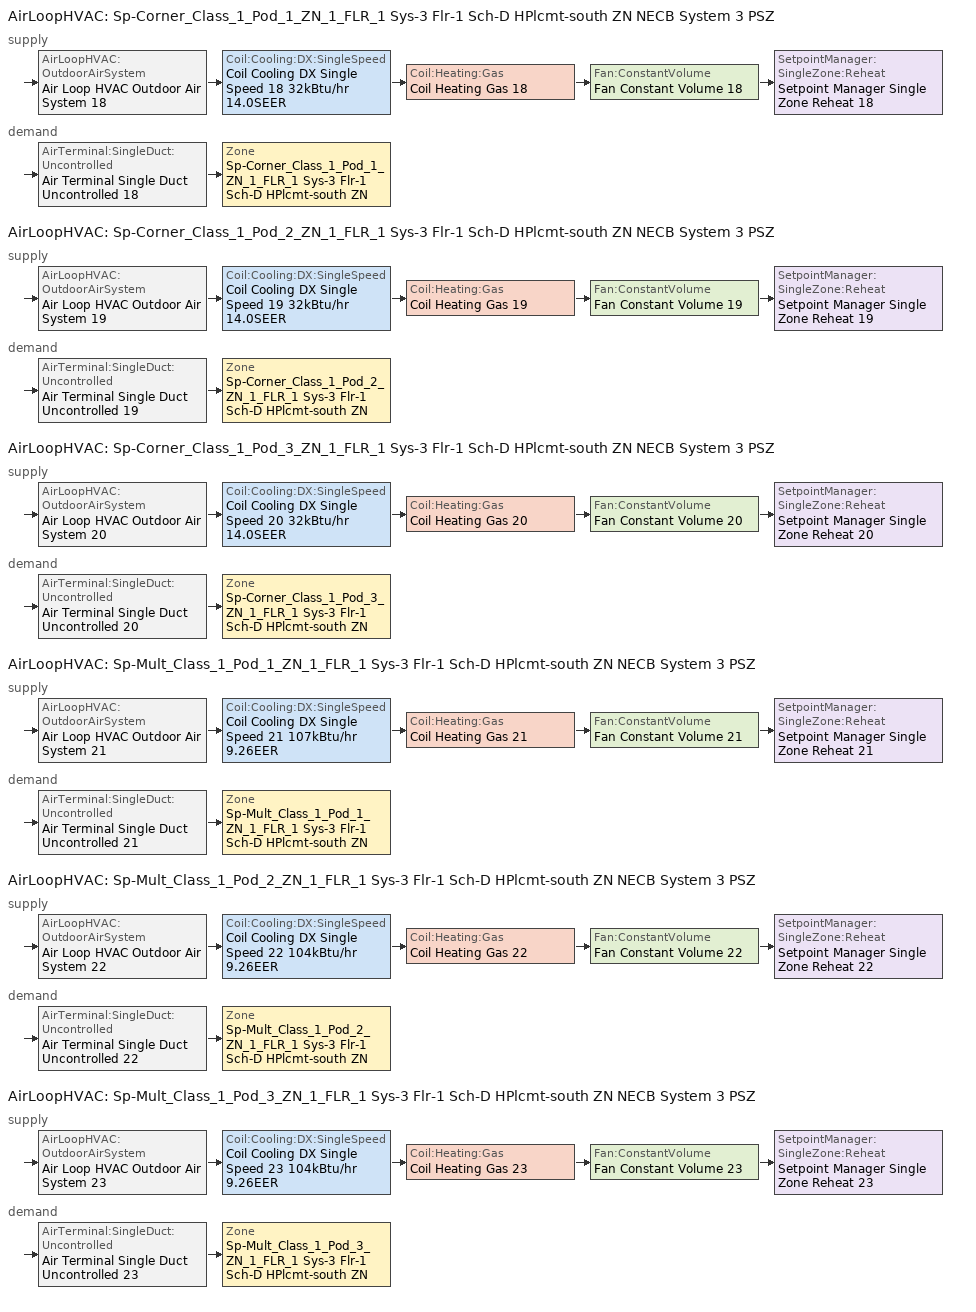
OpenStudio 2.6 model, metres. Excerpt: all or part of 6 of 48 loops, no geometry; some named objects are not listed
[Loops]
AirLoopHVAC 'Sp-Corner_Class_1_Pod_1_ZN_1_FLR_1 Sys-3 Flr-1 Sch-D HPlcmt-south ZN NECB System 3 PSZ'
 supply: AirLoopHVAC:OutdoorAirSystem 'Air Loop HVAC Outdoor Air System 18' > Coil:Cooling:DX:SingleSpeed 'Coil Cooling DX Single Speed 18 32kBtu/hr 14.0SEER' > Coil:Heating:Gas 'Coil Heating Gas 18' > Fan:ConstantVolume 'Fan Constant Volume 18' > SetpointManager:SingleZone:Reheat 'Setpoint Manager Single Zone Reheat 18'
 demand: AirTerminal:SingleDuct:Uncontrolled 'Air Terminal Single Duct Uncontrolled 18' > Zone 'Sp-Corner_Class_1_Pod_1_ZN_1_FLR_1 Sys-3 Flr-1 Sch-D HPlcmt-south ZN'
AirLoopHVAC 'Sp-Corner_Class_1_Pod_2_ZN_1_FLR_1 Sys-3 Flr-1 Sch-D HPlcmt-south ZN NECB System 3 PSZ'
 supply: AirLoopHVAC:OutdoorAirSystem 'Air Loop HVAC Outdoor Air System 19' > Coil:Cooling:DX:SingleSpeed 'Coil Cooling DX Single Speed 19 32kBtu/hr 14.0SEER' > Coil:Heating:Gas 'Coil Heating Gas 19' > Fan:ConstantVolume 'Fan Constant Volume 19' > SetpointManager:SingleZone:Reheat 'Setpoint Manager Single Zone Reheat 19'
 demand: AirTerminal:SingleDuct:Uncontrolled 'Air Terminal Single Duct Uncontrolled 19' > Zone 'Sp-Corner_Class_1_Pod_2_ZN_1_FLR_1 Sys-3 Flr-1 Sch-D HPlcmt-south ZN'
AirLoopHVAC 'Sp-Corner_Class_1_Pod_3_ZN_1_FLR_1 Sys-3 Flr-1 Sch-D HPlcmt-south ZN NECB System 3 PSZ'
 supply: AirLoopHVAC:OutdoorAirSystem 'Air Loop HVAC Outdoor Air System 20' > Coil:Cooling:DX:SingleSpeed 'Coil Cooling DX Single Speed 20 32kBtu/hr 14.0SEER' > Coil:Heating:Gas 'Coil Heating Gas 20' > Fan:ConstantVolume 'Fan Constant Volume 20' > SetpointManager:SingleZone:Reheat 'Setpoint Manager Single Zone Reheat 20'
 demand: AirTerminal:SingleDuct:Uncontrolled 'Air Terminal Single Duct Uncontrolled 20' > Zone 'Sp-Corner_Class_1_Pod_3_ZN_1_FLR_1 Sys-3 Flr-1 Sch-D HPlcmt-south ZN'
AirLoopHVAC 'Sp-Mult_Class_1_Pod_1_ZN_1_FLR_1 Sys-3 Flr-1 Sch-D HPlcmt-south ZN NECB System 3 PSZ'
 supply: AirLoopHVAC:OutdoorAirSystem 'Air Loop HVAC Outdoor Air System 21' > Coil:Cooling:DX:SingleSpeed 'Coil Cooling DX Single Speed 21 107kBtu/hr 9.26EER' > Coil:Heating:Gas 'Coil Heating Gas 21' > Fan:ConstantVolume 'Fan Constant Volume 21' > SetpointManager:SingleZone:Reheat 'Setpoint Manager Single Zone Reheat 21'
 demand: AirTerminal:SingleDuct:Uncontrolled 'Air Terminal Single Duct Uncontrolled 21' > Zone 'Sp-Mult_Class_1_Pod_1_ZN_1_FLR_1 Sys-3 Flr-1 Sch-D HPlcmt-south ZN'
AirLoopHVAC 'Sp-Mult_Class_1_Pod_2_ZN_1_FLR_1 Sys-3 Flr-1 Sch-D HPlcmt-south ZN NECB System 3 PSZ'
 supply: AirLoopHVAC:OutdoorAirSystem 'Air Loop HVAC Outdoor Air System 22' > Coil:Cooling:DX:SingleSpeed 'Coil Cooling DX Single Speed 22 104kBtu/hr 9.26EER' > Coil:Heating:Gas 'Coil Heating Gas 22' > Fan:ConstantVolume 'Fan Constant Volume 22' > SetpointManager:SingleZone:Reheat 'Setpoint Manager Single Zone Reheat 22'
 demand: AirTerminal:SingleDuct:Uncontrolled 'Air Terminal Single Duct Uncontrolled 22' > Zone 'Sp-Mult_Class_1_Pod_2_ZN_1_FLR_1 Sys-3 Flr-1 Sch-D HPlcmt-south ZN'
AirLoopHVAC 'Sp-Mult_Class_1_Pod_3_ZN_1_FLR_1 Sys-3 Flr-1 Sch-D HPlcmt-south ZN NECB System 3 PSZ'
 supply: AirLoopHVAC:OutdoorAirSystem 'Air Loop HVAC Outdoor Air System 23' > Coil:Cooling:DX:SingleSpeed 'Coil Cooling DX Single Speed 23 104kBtu/hr 9.26EER' > Coil:Heating:Gas 'Coil Heating Gas 23' > Fan:ConstantVolume 'Fan Constant Volume 23' > SetpointManager:SingleZone:Reheat 'Setpoint Manager Single Zone Reheat 23'
 demand: AirTerminal:SingleDuct:Uncontrolled 'Air Terminal Single Duct Uncontrolled 23' > Zone 'Sp-Mult_Class_1_Pod_3_ZN_1_FLR_1 Sys-3 Flr-1 Sch-D HPlcmt-south ZN'
[Sizing:Zone] Zone Cooling Design Supply Air Temperature Input Method=SupplyAirTemperature; Zone Cooling Design Supply Air Temperature {C}=13; Zone Cooling Design Supply Air Temperature Difference {deltaC}=11.11; Zone Heating Design Supply Air Temperature Input Method=SupplyAirTemperature; Zone Heating Design Supply Air Temperature {C}=43; Zone Heating Design Supply Air Temperature Difference {deltaC}=11.11; Zone Cooling Design Supply Air Humidity Ratio {kg-H2O/kg-air}=0.0085; Zone Heating Design Supply Air Humidity Ratio {kg-H2O/kg-air}=0.008; Zone Heating Sizing Factor=1.3; Zone Cooling Sizing Factor=1.1; Cooling Design Air Flow Method=DesignDay; Heating Design Air Flow Method=DesignDay; Account for Dedicated Outdoor Air System=No; Dedicated Outdoor Air System Control Strategy=NeutralSupplyAir; Dedicated Outdoor Air Low Setpoint Temperature for Design {C}=autosize; Dedicated Outdoor Air High Setpoint Temperature for Design {C}=autosize
Sp-Corner_Class_1_Pod_1_ZN_1_FLR_1 Sys-3 Flr-1 Sch-D HPlcmt-south ZN; Sp-Corner_Class_1_Pod_2_ZN_1_FLR_1 Sys-3 Flr-1 Sch-D HPlcmt-south ZN; Sp-Corner_Class_1_Pod_3_ZN_1_FLR_1 Sys-3 Flr-1 Sch-D HPlcmt-south ZN; Sp-Mult_Class_1_Pod_1_ZN_1_FLR_1 Sys-3 Flr-1 Sch-D HPlcmt-south ZN; Sp-Mult_Class_1_Pod_2_ZN_1_FLR_1 Sys-3 Flr-1 Sch-D HPlcmt-south ZN; Sp-Mult_Class_1_Pod_3_ZN_1_FLR_1 Sys-3 Flr-1 Sch-D HPlcmt-south ZN
[Zone equipment]
Sp-Corner_Class_1_Pod_1_ZN_1_FLR_1 Sys-3 Flr-1 Sch-D HPlcmt-south ZN: Air Terminal Single Duct Uncontrolled 18, Zone HVAC Baseboard Convective Water 18
Sp-Corner_Class_1_Pod_2_ZN_1_FLR_1 Sys-3 Flr-1 Sch-D HPlcmt-south ZN: Air Terminal Single Duct Uncontrolled 19, Zone HVAC Baseboard Convective Water 19
Sp-Corner_Class_1_Pod_3_ZN_1_FLR_1 Sys-3 Flr-1 Sch-D HPlcmt-south ZN: Air Terminal Single Duct Uncontrolled 20, Zone HVAC Baseboard Convective Water 20
Sp-Mult_Class_1_Pod_1_ZN_1_FLR_1 Sys-3 Flr-1 Sch-D HPlcmt-south ZN: Air Terminal Single Duct Uncontrolled 21, Zone HVAC Baseboard Convective Water 21
Sp-Mult_Class_1_Pod_2_ZN_1_FLR_1 Sys-3 Flr-1 Sch-D HPlcmt-south ZN: Air Terminal Single Duct Uncontrolled 22, Zone HVAC Baseboard Convective Water 22
Sp-Mult_Class_1_Pod_3_ZN_1_FLR_1 Sys-3 Flr-1 Sch-D HPlcmt-south ZN: Air Terminal Single Duct Uncontrolled 23, Zone HVAC Baseboard Convective Water 23
[AirLoopHVAC] Design Supply Air Flow Rate {m3/s}=AutoSize
Name | Availability Schedule
Sp-Corner_Class_1_Pod_1_ZN_1_FLR_1 Sys-3 Flr-1 Sch-D HPlcmt-south ZN NECB System 3 PSZ | Sp-Corner_Class_1_Pod_1_ZN_1_FLR_1 Sys-3 Flr-1 Sch-D HPlcmt-south ZN NECB System 3 PSZ Occ Sch
Sp-Corner_Class_1_Pod_2_ZN_1_FLR_1 Sys-3 Flr-1 Sch-D HPlcmt-south ZN NECB System 3 PSZ | Sp-Corner_Class_1_Pod_2_ZN_1_FLR_1 Sys-3 Flr-1 Sch-D HPlcmt-south ZN NECB System 3 PSZ Occ Sch
Sp-Corner_Class_1_Pod_3_ZN_1_FLR_1 Sys-3 Flr-1 Sch-D HPlcmt-south ZN NECB System 3 PSZ | Sp-Corner_Class_1_Pod_3_ZN_1_FLR_1 Sys-3 Flr-1 Sch-D HPlcmt-south ZN NECB System 3 PSZ Occ Sch
Sp-Mult_Class_1_Pod_1_ZN_1_FLR_1 Sys-3 Flr-1 Sch-D HPlcmt-south ZN NECB System 3 PSZ | Sp-Mult_Class_1_Pod_1_ZN_1_FLR_1 Sys-3 Flr-1 Sch-D HPlcmt-south ZN NECB System 3 PSZ Occ Sch
Sp-Mult_Class_1_Pod_2_ZN_1_FLR_1 Sys-3 Flr-1 Sch-D HPlcmt-south ZN NECB System 3 PSZ | Sp-Mult_Class_1_Pod_2_ZN_1_FLR_1 Sys-3 Flr-1 Sch-D HPlcmt-south ZN NECB System 3 PSZ Occ Sch
Sp-Mult_Class_1_Pod_3_ZN_1_FLR_1 Sys-3 Flr-1 Sch-D HPlcmt-south ZN NECB System 3 PSZ | Sp-Mult_Class_1_Pod_3_ZN_1_FLR_1 Sys-3 Flr-1 Sch-D HPlcmt-south ZN NECB System 3 PSZ Occ Sch
[Sizing:System] Type of Load to Size On=Sensible; Design Outdoor Air Flow Rate {m3/s}=Autosize; Minimum System Air Flow Ratio=1; Preheat Design Temperature {C}=7; Preheat Design Humidity Ratio {kg-H2O/kg-Air}=0.008; Precool Design Temperature {C}=13; Precool Design Humidity Ratio {kg-H2O/kg-Air}=0.008; Central Cooling Design Supply Air Temperature {C}=13; Central Heating Design Supply Air Temperature {C}=43; Sizing Option=NonCoincident; 100% Outdoor Air in Cooling=No; 100% Outdoor Air in Heating=No; Central Cooling Design Supply Air Humidity Ratio {kg-H2O/kg-Air}=0.0085; Central Heating Design Supply Air Humidity Ratio {kg-H2O/kg-Air}=0.008; Cooling Design Air Flow Method=DesignDay; Cooling Design Air Flow Rate {m3/s}=0; Heating Design Air Flow Method=DesignDay; Heating Design Air Flow Rate {m3/s}=0; System Outdoor Air Method=ZoneSum; Zone Maximum Outdoor Air Fraction=1; Cooling Supply Air Flow Rate Per Floor Area {m3/s-m2}=0.00996765; Cooling Fraction of Autosized Cooling Supply Air Flow Rate=1; Cooling Supply Air Flow Rate Per Unit Cooling Capacity {m3/s-W}=3.94755e-05; Heating Supply Air Flow Rate Per Floor Area {m3/s-m2}=0.00996765; Heating Fraction of Autosized Heating Supply Air Flow Rate=1; Heating Fraction of Autosized Cooling Supply Air Flow Rate=1; Heating Supply Air Flow Rate Per Unit Heating Capacity {m3/s-W}=3.15882e-05; Cooling Design Capacity Method=CoolingDesignCapacity; Cooling Design Capacity {W}=autosize; Cooling Design Capacity Per Floor Area {W/m2}=234.7; Fraction of Autosized Cooling Design Capacity=1; Heating Design Capacity Method=HeatingDesignCapacity; Heating Design Capacity {W}=autosize; Heating Design Capacity Per Floor Area {W/m2}=157; Fraction of Autosized Heating Design Capacity=1; Central Cooling Capacity Control Method=OnOff
Sp-Corner_Class_1_Pod_1_ZN_1_FLR_1 Sys-3 Flr-1 Sch-D HPlcmt-south ZN NECB System 3 PSZ; Sp-Corner_Class_1_Pod_2_ZN_1_FLR_1 Sys-3 Flr-1 Sch-D HPlcmt-south ZN NECB System 3 PSZ; Sp-Corner_Class_1_Pod_3_ZN_1_FLR_1 Sys-3 Flr-1 Sch-D HPlcmt-south ZN NECB System 3 PSZ; Sp-Mult_Class_1_Pod_1_ZN_1_FLR_1 Sys-3 Flr-1 Sch-D HPlcmt-south ZN NECB System 3 PSZ; Sp-Mult_Class_1_Pod_2_ZN_1_FLR_1 Sys-3 Flr-1 Sch-D HPlcmt-south ZN NECB System 3 PSZ; Sp-Mult_Class_1_Pod_3_ZN_1_FLR_1 Sys-3 Flr-1 Sch-D HPlcmt-south ZN NECB System 3 PSZ
[Fan:ConstantVolume] Availability Schedule=Always On Discrete; Fan Efficiency=0.39975; Pressure Rise {Pa}=640; Maximum Flow Rate {m3/s}=AutoSize; Motor Efficiency=0.615
Fan Constant Volume 18; Fan Constant Volume 19; Fan Constant Volume 20; Fan Constant Volume 21; Fan Constant Volume 22; Fan Constant Volume 23
[Coil:Heating:Gas] Availability Schedule=Always On Discrete; Nominal Capacity {W}=AutoSize; Parasitic Electric Load {W}=0; Part Load Fraction Correlation Curve=FURNACE-EFFPLR-NECB2011; Parasitic Gas Load {W}=0
Name | Gas Burner Efficiency
Coil Heating Gas 18; Coil Heating Gas 19; Coil Heating Gas 20 | 0.924
Coil Heating Gas 21; Coil Heating Gas 22; Coil Heating Gas 23 | 0.81
[Coil:Cooling:DX:SingleSpeed] Availability Schedule=Always On Discrete; Rated Total Cooling Capacity {W}=autosize; Rated Sensible Heat Ratio=autosize; Rated Air Flow Rate {m3/s}=autosize; Rated Evaporator Fan Power Per Volume Flow Rate {W/(m3/s)}=773.3; Total Cooling Capacity Function of Temperature Curve=DXCOOL-NECB2011-REF-CAPFT; Total Cooling Capacity Function of Flow Fraction Curve=DXCOOL-NECB2011-REF-CAPFFLOW; Energy Input Ratio Function of Temperature Curve=DXCOOL-NECB2011-REF-COOLEIRFT; Energy Input Ratio Function of Flow Fraction Curve=DXCOOL-NECB2011-REF-COOLEIRFFLOW; Part Load Fraction Correlation Curve=DXCOOL-NECB2011-REF-COOLPLFFPLR; Condenser Type=AirCooled; Evaporative Condenser Effectiveness=0; Evaporative Condenser Air Flow Rate {m3/s}=Autosize; Evaporative Condenser Pump Rated Power Consumption {W}=Autosize; Crankcase Heater Capacity {W}=0; Maximum Outdoor Dry-Bulb Temperature for Crankcase Heater Operation {C}=0; Basin Heater Capacity {W/K}=0; Basin Heater Setpoint Temperature {C}=10
Name | Rated COP {W/W}
Coil Cooling DX Single Speed 18 32kBtu/hr 14.0SEER; Coil Cooling DX Single Speed 19 32kBtu/hr 14.0SEER; Coil Cooling DX Single Speed 20 32kBtu/hr 14.0SEER | 3.8248
Coil Cooling DX Single Speed 21 107kBtu/hr 9.26EER | 3.20777
Coil Cooling DX Single Speed 22 104kBtu/hr 9.26EER | 3.20529
Coil Cooling DX Single Speed 23 104kBtu/hr 9.26EER | 3.20538
[Controller:OutdoorAir] Minimum Outdoor Air Flow Rate {m3/s}=autosize; Maximum Outdoor Air Flow Rate {m3/s}=Autosize; Economizer Control Action Type=ModulateFlow; Lockout Type=NoLockout; Minimum Limit Type=FixedMinimum; High Humidity Control=No; Heat Recovery Bypass Control Type=BypassWhenWithinEconomizerLimits
Name | Economizer Control Type | Economizer Maximum Limit Dry-Bulb Temperature {C} | Economizer Maximum Limit Enthalpy {J/kg} | Economizer Minimum Limit Dry-Bulb Temperature {C} | Minimum Outdoor Air Schedule | Controller Mechanical Ventilation
Controller Outdoor Air 18 | NoEconomizer | 28 | 64000 | -100 | Sp-Corner_Class_1_Pod_1_ZN_1_FLR_1 Sys-3 Flr-1 Sch-D HPlcmt-south ZN NECB System 3 PSZ Occ Sch | Controller Mechanical Ventilation 18
Controller Outdoor Air 19 | NoEconomizer | 28 | 64000 | -100 | Sp-Corner_Class_1_Pod_2_ZN_1_FLR_1 Sys-3 Flr-1 Sch-D HPlcmt-south ZN NECB System 3 PSZ Occ Sch | Controller Mechanical Ventilation 19
Controller Outdoor Air 20 | NoEconomizer | 28 | 64000 | -100 | Sp-Corner_Class_1_Pod_3_ZN_1_FLR_1 Sys-3 Flr-1 Sch-D HPlcmt-south ZN NECB System 3 PSZ Occ Sch | Controller Mechanical Ventilation 20
Controller Outdoor Air 21 | DifferentialEnthalpy |  |  |  | Sp-Mult_Class_1_Pod_1_ZN_1_FLR_1 Sys-3 Flr-1 Sch-D HPlcmt-south ZN NECB System 3 PSZ Occ Sch | Controller Mechanical Ventilation 21
Controller Outdoor Air 22 | DifferentialEnthalpy |  |  |  | Sp-Mult_Class_1_Pod_2_ZN_1_FLR_1 Sys-3 Flr-1 Sch-D HPlcmt-south ZN NECB System 3 PSZ Occ Sch | Controller Mechanical Ventilation 22
Controller Outdoor Air 23 | DifferentialEnthalpy |  |  |  | Sp-Mult_Class_1_Pod_3_ZN_1_FLR_1 Sys-3 Flr-1 Sch-D HPlcmt-south ZN NECB System 3 PSZ Occ Sch | Controller Mechanical Ventilation 23
[Controller:MechanicalVentilation] Availability Schedule=Always On Discrete; System Outdoor Air Method=ZoneSum
Controller Mechanical Ventilation 18; Controller Mechanical Ventilation 19; Controller Mechanical Ventilation 20; Controller Mechanical Ventilation 21; Controller Mechanical Ventilation 22; Controller Mechanical Ventilation 23
[AirLoopHVAC:OutdoorAirSystem]
Name | Controller
Air Loop HVAC Outdoor Air System 18 | Controller Outdoor Air 18
Air Loop HVAC Outdoor Air System 19 | Controller Outdoor Air 19
Air Loop HVAC Outdoor Air System 20 | Controller Outdoor Air 20
Air Loop HVAC Outdoor Air System 21 | Controller Outdoor Air 21
Air Loop HVAC Outdoor Air System 22 | Controller Outdoor Air 22
Air Loop HVAC Outdoor Air System 23 | Controller Outdoor Air 23
[SetpointManager:SingleZone:Reheat] Minimum Supply Air Temperature {C}=13; Maximum Supply Air Temperature {C}=43
Name | Control Zone
Setpoint Manager Single Zone Reheat 18 | Sp-Corner_Class_1_Pod_1_ZN_1_FLR_1 Sys-3 Flr-1 Sch-D HPlcmt-south ZN
Setpoint Manager Single Zone Reheat 19 | Sp-Corner_Class_1_Pod_2_ZN_1_FLR_1 Sys-3 Flr-1 Sch-D HPlcmt-south ZN
Setpoint Manager Single Zone Reheat 20 | Sp-Corner_Class_1_Pod_3_ZN_1_FLR_1 Sys-3 Flr-1 Sch-D HPlcmt-south ZN
Setpoint Manager Single Zone Reheat 21 | Sp-Mult_Class_1_Pod_1_ZN_1_FLR_1 Sys-3 Flr-1 Sch-D HPlcmt-south ZN
Setpoint Manager Single Zone Reheat 22 | Sp-Mult_Class_1_Pod_2_ZN_1_FLR_1 Sys-3 Flr-1 Sch-D HPlcmt-south ZN
Setpoint Manager Single Zone Reheat 23 | Sp-Mult_Class_1_Pod_3_ZN_1_FLR_1 Sys-3 Flr-1 Sch-D HPlcmt-south ZN
[AirTerminal:SingleDuct:Uncontrolled] Availability Schedule=Always On Discrete; Maximum Air Flow Rate {m3/s}=AutoSize
Air Terminal Single Duct Uncontrolled 18; Air Terminal Single Duct Uncontrolled 19; Air Terminal Single Duct Uncontrolled 20; Air Terminal Single Duct Uncontrolled 21; Air Terminal Single Duct Uncontrolled 22; Air Terminal Single Duct Uncontrolled 23
[Schedule:Ruleset]
Name | Default Day Schedule | Summer Design Day Schedule | Winter Design Day Schedule
Sp-Corner_Class_1_Pod_1_ZN_1_FLR_1 Sys-3 Flr-1 Sch-D HPlcmt-south ZN NECB System 3 PSZ Occ Sch | Sp-Corner_Class_1_Pod_1_ZN_1_FLR_1 Sys-3 Flr-1 Sch-D HPlcmt-south ZN NECB System 3 PSZ Occ Sch Default | Sp-Corner_Class_1_Pod_1_ZN_1_FLR_1 Sys-3 Flr-1 Sch-D HPlcmt-south ZN NECB System 3 PSZ Occ Sch Summer Design Day | Sp-Corner_Class_1_Pod_1_ZN_1_FLR_1 Sys-3 Flr-1 Sch-D HPlcmt-south ZN NECB System 3 PSZ Occ Sch Winter Design Day
Sp-Corner_Class_1_Pod_2_ZN_1_FLR_1 Sys-3 Flr-1 Sch-D HPlcmt-south ZN NECB System 3 PSZ Occ Sch | Sp-Corner_Class_1_Pod_2_ZN_1_FLR_1 Sys-3 Flr-1 Sch-D HPlcmt-south ZN NECB System 3 PSZ Occ Sch Default | Sp-Corner_Class_1_Pod_2_ZN_1_FLR_1 Sys-3 Flr-1 Sch-D HPlcmt-south ZN NECB System 3 PSZ Occ Sch Summer Design Day | Sp-Corner_Class_1_Pod_2_ZN_1_FLR_1 Sys-3 Flr-1 Sch-D HPlcmt-south ZN NECB System 3 PSZ Occ Sch Winter Design Day
Sp-Corner_Class_1_Pod_3_ZN_1_FLR_1 Sys-3 Flr-1 Sch-D HPlcmt-south ZN NECB System 3 PSZ Occ Sch | Sp-Corner_Class_1_Pod_3_ZN_1_FLR_1 Sys-3 Flr-1 Sch-D HPlcmt-south ZN NECB System 3 PSZ Occ Sch Default | Sp-Corner_Class_1_Pod_3_ZN_1_FLR_1 Sys-3 Flr-1 Sch-D HPlcmt-south ZN NECB System 3 PSZ Occ Sch Summer Design Day | Sp-Corner_Class_1_Pod_3_ZN_1_FLR_1 Sys-3 Flr-1 Sch-D HPlcmt-south ZN NECB System 3 PSZ Occ Sch Winter Design Day
Sp-Mult_Class_1_Pod_1_ZN_1_FLR_1 Sys-3 Flr-1 Sch-D HPlcmt-south ZN NECB System 3 PSZ Occ Sch | Sp-Mult_Class_1_Pod_1_ZN_1_FLR_1 Sys-3 Flr-1 Sch-D HPlcmt-south ZN NECB System 3 PSZ Occ Sch Default | Sp-Mult_Class_1_Pod_1_ZN_1_FLR_1 Sys-3 Flr-1 Sch-D HPlcmt-south ZN NECB System 3 PSZ Occ Sch Summer Design Day | Sp-Mult_Class_1_Pod_1_ZN_1_FLR_1 Sys-3 Flr-1 Sch-D HPlcmt-south ZN NECB System 3 PSZ Occ Sch Winter Design Day
Sp-Mult_Class_1_Pod_2_ZN_1_FLR_1 Sys-3 Flr-1 Sch-D HPlcmt-south ZN NECB System 3 PSZ Occ Sch | Sp-Mult_Class_1_Pod_2_ZN_1_FLR_1 Sys-3 Flr-1 Sch-D HPlcmt-south ZN NECB System 3 PSZ Occ Sch Default | Sp-Mult_Class_1_Pod_2_ZN_1_FLR_1 Sys-3 Flr-1 Sch-D HPlcmt-south ZN NECB System 3 PSZ Occ Sch Summer Design Day | Sp-Mult_Class_1_Pod_2_ZN_1_FLR_1 Sys-3 Flr-1 Sch-D HPlcmt-south ZN NECB System 3 PSZ Occ Sch Winter Design Day
Sp-Mult_Class_1_Pod_3_ZN_1_FLR_1 Sys-3 Flr-1 Sch-D HPlcmt-south ZN NECB System 3 PSZ Occ Sch | Sp-Mult_Class_1_Pod_3_ZN_1_FLR_1 Sys-3 Flr-1 Sch-D HPlcmt-south ZN NECB System 3 PSZ Occ Sch Default | Sp-Mult_Class_1_Pod_3_ZN_1_FLR_1 Sys-3 Flr-1 Sch-D HPlcmt-south ZN NECB System 3 PSZ Occ Sch Summer Design Day | Sp-Mult_Class_1_Pod_3_ZN_1_FLR_1 Sys-3 Flr-1 Sch-D HPlcmt-south ZN NECB System 3 PSZ Occ Sch Winter Design Day
[Schedule:Day]
Sp-Corner_Class_1_Pod_1_ZN_1_FLR_1 Sys-3 Flr-1 Sch-D HPlcmt-south ZN NECB System 3 PSZ Occ Sch Default; Sp-Corner_Class_1_Pod_1_ZN_1_FLR_1 Sys-3 Flr-1 Sch-D HPlcmt-south ZN NECB System 3 PSZ Occ Sch Winter Design Day; Sp-Corner_Class_1_Pod_1_ZN_1_FLR_1 Sys-3 Flr-1 Sch-D HPlcmt-south ZN NECB System 3 PSZ Occ Sch Summer Design Day; Sp-Corner_Class_1_Pod_2_ZN_1_FLR_1 Sys-3 Flr-1 Sch-D HPlcmt-south ZN NECB System 3 PSZ Occ Sch Default; Sp-Corner_Class_1_Pod_2_ZN_1_FLR_1 Sys-3 Flr-1 Sch-D HPlcmt-south ZN NECB System 3 PSZ Occ Sch Winter Design Day; Sp-Corner_Class_1_Pod_2_ZN_1_FLR_1 Sys-3 Flr-1 Sch-D HPlcmt-south ZN NECB System 3 PSZ Occ Sch Summer Design Day; Sp-Corner_Class_1_Pod_3_ZN_1_FLR_1 Sys-3 Flr-1 Sch-D HPlcmt-south ZN NECB System 3 PSZ Occ Sch Default; Sp-Corner_Class_1_Pod_3_ZN_1_FLR_1 Sys-3 Flr-1 Sch-D HPlcmt-south ZN NECB System 3 PSZ Occ Sch Winter Design Day; Sp-Corner_Class_1_Pod_3_ZN_1_FLR_1 Sys-3 Flr-1 Sch-D HPlcmt-south ZN NECB System 3 PSZ Occ Sch Summer Design Day; Sp-Mult_Class_1_Pod_1_ZN_1_FLR_1 Sys-3 Flr-1 Sch-D HPlcmt-south ZN NECB System 3 PSZ Occ Sch Default; Sp-Mult_Class_1_Pod_1_ZN_1_FLR_1 Sys-3 Flr-1 Sch-D HPlcmt-south ZN NECB System 3 PSZ Occ Sch Winter Design Day; Sp-Mult_Class_1_Pod_1_ZN_1_FLR_1 Sys-3 Flr-1 Sch-D HPlcmt-south ZN NECB System 3 PSZ Occ Sch Summer Design Day; Sp-Mult_Class_1_Pod_2_ZN_1_FLR_1 Sys-3 Flr-1 Sch-D HPlcmt-south ZN NECB System 3 PSZ Occ Sch Default; Sp-Mult_Class_1_Pod_2_ZN_1_FLR_1 Sys-3 Flr-1 Sch-D HPlcmt-south ZN NECB System 3 PSZ Occ Sch Winter Design Day; Sp-Mult_Class_1_Pod_2_ZN_1_FLR_1 Sys-3 Flr-1 Sch-D HPlcmt-south ZN NECB System 3 PSZ Occ Sch Summer Design Day; Sp-Mult_Class_1_Pod_3_ZN_1_FLR_1 Sys-3 Flr-1 Sch-D HPlcmt-south ZN NECB System 3 PSZ Occ Sch Default; Sp-Mult_Class_1_Pod_3_ZN_1_FLR_1 Sys-3 Flr-1 Sch-D HPlcmt-south ZN NECB System 3 PSZ Occ Sch Winter Design Day; Sp-Mult_Class_1_Pod_3_ZN_1_FLR_1 Sys-3 Flr-1 Sch-D HPlcmt-south ZN NECB System 3 PSZ Occ Sch Summer Design Day: 24, 0, 1
Sp-Corner_Class_1_Pod_1_ZN_1_FLR_1 Sys-3 Flr-1 Sch-D HPlcmt-south ZN NECB System 3 PSZ Occ Sch Monday; Sp-Corner_Class_1_Pod_1_ZN_1_FLR_1 Sys-3 Flr-1 Sch-D HPlcmt-south ZN NECB System 3 PSZ Occ Sch Tuesday; Sp-Corner_Class_1_Pod_1_ZN_1_FLR_1 Sys-3 Flr-1 Sch-D HPlcmt-south ZN NECB System 3 PSZ Occ Sch Wednesday; Sp-Corner_Class_1_Pod_1_ZN_1_FLR_1 Sys-3 Flr-1 Sch-D HPlcmt-south ZN NECB System 3 PSZ Occ Sch Thursday; Sp-Corner_Class_1_Pod_1_ZN_1_FLR_1 Sys-3 Flr-1 Sch-D HPlcmt-south ZN NECB System 3 PSZ Occ Sch Friday; Sp-Corner_Class_1_Pod_2_ZN_1_FLR_1 Sys-3 Flr-1 Sch-D HPlcmt-south ZN NECB System 3 PSZ Occ Sch Monday; Sp-Corner_Class_1_Pod_2_ZN_1_FLR_1 Sys-3 Flr-1 Sch-D HPlcmt-south ZN NECB System 3 PSZ Occ Sch Tuesday; Sp-Corner_Class_1_Pod_2_ZN_1_FLR_1 Sys-3 Flr-1 Sch-D HPlcmt-south ZN NECB System 3 PSZ Occ Sch Wednesday; Sp-Corner_Class_1_Pod_2_ZN_1_FLR_1 Sys-3 Flr-1 Sch-D HPlcmt-south ZN NECB System 3 PSZ Occ Sch Thursday; Sp-Corner_Class_1_Pod_2_ZN_1_FLR_1 Sys-3 Flr-1 Sch-D HPlcmt-south ZN NECB System 3 PSZ Occ Sch Friday; Sp-Corner_Class_1_Pod_3_ZN_1_FLR_1 Sys-3 Flr-1 Sch-D HPlcmt-south ZN NECB System 3 PSZ Occ Sch Monday; Sp-Corner_Class_1_Pod_3_ZN_1_FLR_1 Sys-3 Flr-1 Sch-D HPlcmt-south ZN NECB System 3 PSZ Occ Sch Tuesday; Sp-Corner_Class_1_Pod_3_ZN_1_FLR_1 Sys-3 Flr-1 Sch-D HPlcmt-south ZN NECB System 3 PSZ Occ Sch Wednesday; Sp-Corner_Class_1_Pod_3_ZN_1_FLR_1 Sys-3 Flr-1 Sch-D HPlcmt-south ZN NECB System 3 PSZ Occ Sch Thursday; Sp-Corner_Class_1_Pod_3_ZN_1_FLR_1 Sys-3 Flr-1 Sch-D HPlcmt-south ZN NECB System 3 PSZ Occ Sch Friday; Sp-Mult_Class_1_Pod_1_ZN_1_FLR_1 Sys-3 Flr-1 Sch-D HPlcmt-south ZN NECB System 3 PSZ Occ Sch Monday; Sp-Mult_Class_1_Pod_1_ZN_1_FLR_1 Sys-3 Flr-1 Sch-D HPlcmt-south ZN NECB System 3 PSZ Occ Sch Tuesday; Sp-Mult_Class_1_Pod_1_ZN_1_FLR_1 Sys-3 Flr-1 Sch-D HPlcmt-south ZN NECB System 3 PSZ Occ Sch Wednesday; Sp-Mult_Class_1_Pod_1_ZN_1_FLR_1 Sys-3 Flr-1 Sch-D HPlcmt-south ZN NECB System 3 PSZ Occ Sch Thursday; Sp-Mult_Class_1_Pod_1_ZN_1_FLR_1 Sys-3 Flr-1 Sch-D HPlcmt-south ZN NECB System 3 PSZ Occ Sch Friday; Sp-Mult_Class_1_Pod_2_ZN_1_FLR_1 Sys-3 Flr-1 Sch-D HPlcmt-south ZN NECB System 3 PSZ Occ Sch Monday; Sp-Mult_Class_1_Pod_2_ZN_1_FLR_1 Sys-3 Flr-1 Sch-D HPlcmt-south ZN NECB System 3 PSZ Occ Sch Tuesday; Sp-Mult_Class_1_Pod_2_ZN_1_FLR_1 Sys-3 Flr-1 Sch-D HPlcmt-south ZN NECB System 3 PSZ Occ Sch Wednesday; Sp-Mult_Class_1_Pod_2_ZN_1_FLR_1 Sys-3 Flr-1 Sch-D HPlcmt-south ZN NECB System 3 PSZ Occ Sch Thursday; Sp-Mult_Class_1_Pod_2_ZN_1_FLR_1 Sys-3 Flr-1 Sch-D HPlcmt-south ZN NECB System 3 PSZ Occ Sch Friday; Sp-Mult_Class_1_Pod_3_ZN_1_FLR_1 Sys-3 Flr-1 Sch-D HPlcmt-south ZN NECB System 3 PSZ Occ Sch Monday; Sp-Mult_Class_1_Pod_3_ZN_1_FLR_1 Sys-3 Flr-1 Sch-D HPlcmt-south ZN NECB System 3 PSZ Occ Sch Tuesday; Sp-Mult_Class_1_Pod_3_ZN_1_FLR_1 Sys-3 Flr-1 Sch-D HPlcmt-south ZN NECB System 3 PSZ Occ Sch Wednesday; Sp-Mult_Class_1_Pod_3_ZN_1_FLR_1 Sys-3 Flr-1 Sch-D HPlcmt-south ZN NECB System 3 PSZ Occ Sch Thursday; Sp-Mult_Class_1_Pod_3_ZN_1_FLR_1 Sys-3 Flr-1 Sch-D HPlcmt-south ZN NECB System 3 PSZ Occ Sch Friday: 9, 0, 0, 18, 0, 1, 19, 0, 0, 22, 0, 1, 24, 0, 0
Sp-Corner_Class_1_Pod_1_ZN_1_FLR_1 Sys-3 Flr-1 Sch-D HPlcmt-south ZN NECB System 3 PSZ Occ Sch Saturday; Sp-Corner_Class_1_Pod_1_ZN_1_FLR_1 Sys-3 Flr-1 Sch-D HPlcmt-south ZN NECB System 3 PSZ Occ Sch Sunday; Sp-Corner_Class_1_Pod_2_ZN_1_FLR_1 Sys-3 Flr-1 Sch-D HPlcmt-south ZN NECB System 3 PSZ Occ Sch Saturday; Sp-Corner_Class_1_Pod_2_ZN_1_FLR_1 Sys-3 Flr-1 Sch-D HPlcmt-south ZN NECB System 3 PSZ Occ Sch Sunday; Sp-Corner_Class_1_Pod_3_ZN_1_FLR_1 Sys-3 Flr-1 Sch-D HPlcmt-south ZN NECB System 3 PSZ Occ Sch Saturday; Sp-Corner_Class_1_Pod_3_ZN_1_FLR_1 Sys-3 Flr-1 Sch-D HPlcmt-south ZN NECB System 3 PSZ Occ Sch Sunday; Sp-Mult_Class_1_Pod_1_ZN_1_FLR_1 Sys-3 Flr-1 Sch-D HPlcmt-south ZN NECB System 3 PSZ Occ Sch Saturday; Sp-Mult_Class_1_Pod_1_ZN_1_FLR_1 Sys-3 Flr-1 Sch-D HPlcmt-south ZN NECB System 3 PSZ Occ Sch Sunday; Sp-Mult_Class_1_Pod_2_ZN_1_FLR_1 Sys-3 Flr-1 Sch-D HPlcmt-south ZN NECB System 3 PSZ Occ Sch Saturday; Sp-Mult_Class_1_Pod_2_ZN_1_FLR_1 Sys-3 Flr-1 Sch-D HPlcmt-south ZN NECB System 3 PSZ Occ Sch Sunday; Sp-Mult_Class_1_Pod_3_ZN_1_FLR_1 Sys-3 Flr-1 Sch-D HPlcmt-south ZN NECB System 3 PSZ Occ Sch Saturday; Sp-Mult_Class_1_Pod_3_ZN_1_FLR_1 Sys-3 Flr-1 Sch-D HPlcmt-south ZN NECB System 3 PSZ Occ Sch Sunday: 24, 0, 0
[Schedule:Rule] Date Specification Type=DateRange; Start Month=1; Start Day=1; End Month=12
Name | Schedule Ruleset | Rule Order | Day Schedule | Apply Monday | End Day | Apply Tuesday | Apply Wednesday | Apply Thursday | Apply Friday | Apply Saturday | Apply Sunday
Sp-Corner_Class_1_Pod_1_ZN_1_FLR_1 Sys-3 Flr-1 Sch-D HPlcmt-south ZN NECB System 3 PSZ Occ Sch Monday Rule | Sp-Corner_Class_1_Pod_1_ZN_1_FLR_1 Sys-3 Flr-1 Sch-D HPlcmt-south ZN NECB System 3 PSZ Occ Sch | 6 | Sp-Corner_Class_1_Pod_1_ZN_1_FLR_1 Sys-3 Flr-1 Sch-D HPlcmt-south ZN NECB System 3 PSZ Occ Sch Monday | Yes | 25
Sp-Corner_Class_1_Pod_1_ZN_1_FLR_1 Sys-3 Flr-1 Sch-D HPlcmt-south ZN NECB System 3 PSZ Occ Sch Tuesday Rule | Sp-Corner_Class_1_Pod_1_ZN_1_FLR_1 Sys-3 Flr-1 Sch-D HPlcmt-south ZN NECB System 3 PSZ Occ Sch | 5 | Sp-Corner_Class_1_Pod_1_ZN_1_FLR_1 Sys-3 Flr-1 Sch-D HPlcmt-south ZN NECB System 3 PSZ Occ Sch Tuesday |  | 26 | Yes
Sp-Corner_Class_1_Pod_1_ZN_1_FLR_1 Sys-3 Flr-1 Sch-D HPlcmt-south ZN NECB System 3 PSZ Occ Sch Wednesday Rule | Sp-Corner_Class_1_Pod_1_ZN_1_FLR_1 Sys-3 Flr-1 Sch-D HPlcmt-south ZN NECB System 3 PSZ Occ Sch | 4 | Sp-Corner_Class_1_Pod_1_ZN_1_FLR_1 Sys-3 Flr-1 Sch-D HPlcmt-south ZN NECB System 3 PSZ Occ Sch Wednesday |  | 27 |  | Yes
Sp-Corner_Class_1_Pod_1_ZN_1_FLR_1 Sys-3 Flr-1 Sch-D HPlcmt-south ZN NECB System 3 PSZ Occ Sch Thursday Rule | Sp-Corner_Class_1_Pod_1_ZN_1_FLR_1 Sys-3 Flr-1 Sch-D HPlcmt-south ZN NECB System 3 PSZ Occ Sch | 3 | Sp-Corner_Class_1_Pod_1_ZN_1_FLR_1 Sys-3 Flr-1 Sch-D HPlcmt-south ZN NECB System 3 PSZ Occ Sch Thursday |  | 28 |  |  | Yes
Sp-Corner_Class_1_Pod_1_ZN_1_FLR_1 Sys-3 Flr-1 Sch-D HPlcmt-south ZN NECB System 3 PSZ Occ Sch Friday Rule | Sp-Corner_Class_1_Pod_1_ZN_1_FLR_1 Sys-3 Flr-1 Sch-D HPlcmt-south ZN NECB System 3 PSZ Occ Sch | 2 | Sp-Corner_Class_1_Pod_1_ZN_1_FLR_1 Sys-3 Flr-1 Sch-D HPlcmt-south ZN NECB System 3 PSZ Occ Sch Friday |  | 29 |  |  |  | Yes
Sp-Corner_Class_1_Pod_1_ZN_1_FLR_1 Sys-3 Flr-1 Sch-D HPlcmt-south ZN NECB System 3 PSZ Occ Sch Saturday Rule | Sp-Corner_Class_1_Pod_1_ZN_1_FLR_1 Sys-3 Flr-1 Sch-D HPlcmt-south ZN NECB System 3 PSZ Occ Sch | 1 | Sp-Corner_Class_1_Pod_1_ZN_1_FLR_1 Sys-3 Flr-1 Sch-D HPlcmt-south ZN NECB System 3 PSZ Occ Sch Saturday |  | 30 |  |  |  |  | Yes
Sp-Corner_Class_1_Pod_1_ZN_1_FLR_1 Sys-3 Flr-1 Sch-D HPlcmt-south ZN NECB System 3 PSZ Occ Sch Sunday Rule | Sp-Corner_Class_1_Pod_1_ZN_1_FLR_1 Sys-3 Flr-1 Sch-D HPlcmt-south ZN NECB System 3 PSZ Occ Sch | 0 | Sp-Corner_Class_1_Pod_1_ZN_1_FLR_1 Sys-3 Flr-1 Sch-D HPlcmt-south ZN NECB System 3 PSZ Occ Sch Sunday |  | 31 |  |  |  |  |  | Yes
Sp-Corner_Class_1_Pod_2_ZN_1_FLR_1 Sys-3 Flr-1 Sch-D HPlcmt-south ZN NECB System 3 PSZ Occ Sch Monday Rule | Sp-Corner_Class_1_Pod_2_ZN_1_FLR_1 Sys-3 Flr-1 Sch-D HPlcmt-south ZN NECB System 3 PSZ Occ Sch | 6 | Sp-Corner_Class_1_Pod_2_ZN_1_FLR_1 Sys-3 Flr-1 Sch-D HPlcmt-south ZN NECB System 3 PSZ Occ Sch Monday | Yes | 25
Sp-Corner_Class_1_Pod_2_ZN_1_FLR_1 Sys-3 Flr-1 Sch-D HPlcmt-south ZN NECB System 3 PSZ Occ Sch Tuesday Rule | Sp-Corner_Class_1_Pod_2_ZN_1_FLR_1 Sys-3 Flr-1 Sch-D HPlcmt-south ZN NECB System 3 PSZ Occ Sch | 5 | Sp-Corner_Class_1_Pod_2_ZN_1_FLR_1 Sys-3 Flr-1 Sch-D HPlcmt-south ZN NECB System 3 PSZ Occ Sch Tuesday |  | 26 | Yes
Sp-Corner_Class_1_Pod_2_ZN_1_FLR_1 Sys-3 Flr-1 Sch-D HPlcmt-south ZN NECB System 3 PSZ Occ Sch Wednesday Rule | Sp-Corner_Class_1_Pod_2_ZN_1_FLR_1 Sys-3 Flr-1 Sch-D HPlcmt-south ZN NECB System 3 PSZ Occ Sch | 4 | Sp-Corner_Class_1_Pod_2_ZN_1_FLR_1 Sys-3 Flr-1 Sch-D HPlcmt-south ZN NECB System 3 PSZ Occ Sch Wednesday |  | 27 |  | Yes
Sp-Corner_Class_1_Pod_2_ZN_1_FLR_1 Sys-3 Flr-1 Sch-D HPlcmt-south ZN NECB System 3 PSZ Occ Sch Thursday Rule | Sp-Corner_Class_1_Pod_2_ZN_1_FLR_1 Sys-3 Flr-1 Sch-D HPlcmt-south ZN NECB System 3 PSZ Occ Sch | 3 | Sp-Corner_Class_1_Pod_2_ZN_1_FLR_1 Sys-3 Flr-1 Sch-D HPlcmt-south ZN NECB System 3 PSZ Occ Sch Thursday |  | 28 |  |  | Yes
Sp-Corner_Class_1_Pod_2_ZN_1_FLR_1 Sys-3 Flr-1 Sch-D HPlcmt-south ZN NECB System 3 PSZ Occ Sch Friday Rule | Sp-Corner_Class_1_Pod_2_ZN_1_FLR_1 Sys-3 Flr-1 Sch-D HPlcmt-south ZN NECB System 3 PSZ Occ Sch | 2 | Sp-Corner_Class_1_Pod_2_ZN_1_FLR_1 Sys-3 Flr-1 Sch-D HPlcmt-south ZN NECB System 3 PSZ Occ Sch Friday |  | 29 |  |  |  | Yes
Sp-Corner_Class_1_Pod_2_ZN_1_FLR_1 Sys-3 Flr-1 Sch-D HPlcmt-south ZN NECB System 3 PSZ Occ Sch Saturday Rule | Sp-Corner_Class_1_Pod_2_ZN_1_FLR_1 Sys-3 Flr-1 Sch-D HPlcmt-south ZN NECB System 3 PSZ Occ Sch | 1 | Sp-Corner_Class_1_Pod_2_ZN_1_FLR_1 Sys-3 Flr-1 Sch-D HPlcmt-south ZN NECB System 3 PSZ Occ Sch Saturday |  | 30 |  |  |  |  | Yes
Sp-Corner_Class_1_Pod_2_ZN_1_FLR_1 Sys-3 Flr-1 Sch-D HPlcmt-south ZN NECB System 3 PSZ Occ Sch Sunday Rule | Sp-Corner_Class_1_Pod_2_ZN_1_FLR_1 Sys-3 Flr-1 Sch-D HPlcmt-south ZN NECB System 3 PSZ Occ Sch | 0 | Sp-Corner_Class_1_Pod_2_ZN_1_FLR_1 Sys-3 Flr-1 Sch-D HPlcmt-south ZN NECB System 3 PSZ Occ Sch Sunday |  | 31 |  |  |  |  |  | Yes
Sp-Corner_Class_1_Pod_3_ZN_1_FLR_1 Sys-3 Flr-1 Sch-D HPlcmt-south ZN NECB System 3 PSZ Occ Sch Monday Rule | Sp-Corner_Class_1_Pod_3_ZN_1_FLR_1 Sys-3 Flr-1 Sch-D HPlcmt-south ZN NECB System 3 PSZ Occ Sch | 6 | Sp-Corner_Class_1_Pod_3_ZN_1_FLR_1 Sys-3 Flr-1 Sch-D HPlcmt-south ZN NECB System 3 PSZ Occ Sch Monday | Yes | 25
Sp-Corner_Class_1_Pod_3_ZN_1_FLR_1 Sys-3 Flr-1 Sch-D HPlcmt-south ZN NECB System 3 PSZ Occ Sch Tuesday Rule | Sp-Corner_Class_1_Pod_3_ZN_1_FLR_1 Sys-3 Flr-1 Sch-D HPlcmt-south ZN NECB System 3 PSZ Occ Sch | 5 | Sp-Corner_Class_1_Pod_3_ZN_1_FLR_1 Sys-3 Flr-1 Sch-D HPlcmt-south ZN NECB System 3 PSZ Occ Sch Tuesday |  | 26 | Yes
Sp-Corner_Class_1_Pod_3_ZN_1_FLR_1 Sys-3 Flr-1 Sch-D HPlcmt-south ZN NECB System 3 PSZ Occ Sch Wednesday Rule | Sp-Corner_Class_1_Pod_3_ZN_1_FLR_1 Sys-3 Flr-1 Sch-D HPlcmt-south ZN NECB System 3 PSZ Occ Sch | 4 | Sp-Corner_Class_1_Pod_3_ZN_1_FLR_1 Sys-3 Flr-1 Sch-D HPlcmt-south ZN NECB System 3 PSZ Occ Sch Wednesday |  | 27 |  | Yes
Sp-Corner_Class_1_Pod_3_ZN_1_FLR_1 Sys-3 Flr-1 Sch-D HPlcmt-south ZN NECB System 3 PSZ Occ Sch Thursday Rule | Sp-Corner_Class_1_Pod_3_ZN_1_FLR_1 Sys-3 Flr-1 Sch-D HPlcmt-south ZN NECB System 3 PSZ Occ Sch | 3 | Sp-Corner_Class_1_Pod_3_ZN_1_FLR_1 Sys-3 Flr-1 Sch-D HPlcmt-south ZN NECB System 3 PSZ Occ Sch Thursday |  | 28 |  |  | Yes
Sp-Corner_Class_1_Pod_3_ZN_1_FLR_1 Sys-3 Flr-1 Sch-D HPlcmt-south ZN NECB System 3 PSZ Occ Sch Friday Rule | Sp-Corner_Class_1_Pod_3_ZN_1_FLR_1 Sys-3 Flr-1 Sch-D HPlcmt-south ZN NECB System 3 PSZ Occ Sch | 2 | Sp-Corner_Class_1_Pod_3_ZN_1_FLR_1 Sys-3 Flr-1 Sch-D HPlcmt-south ZN NECB System 3 PSZ Occ Sch Friday |  | 29 |  |  |  | Yes
Sp-Corner_Class_1_Pod_3_ZN_1_FLR_1 Sys-3 Flr-1 Sch-D HPlcmt-south ZN NECB System 3 PSZ Occ Sch Saturday Rule | Sp-Corner_Class_1_Pod_3_ZN_1_FLR_1 Sys-3 Flr-1 Sch-D HPlcmt-south ZN NECB System 3 PSZ Occ Sch | 1 | Sp-Corner_Class_1_Pod_3_ZN_1_FLR_1 Sys-3 Flr-1 Sch-D HPlcmt-south ZN NECB System 3 PSZ Occ Sch Saturday |  | 30 |  |  |  |  | Yes
Sp-Corner_Class_1_Pod_3_ZN_1_FLR_1 Sys-3 Flr-1 Sch-D HPlcmt-south ZN NECB System 3 PSZ Occ Sch Sunday Rule | Sp-Corner_Class_1_Pod_3_ZN_1_FLR_1 Sys-3 Flr-1 Sch-D HPlcmt-south ZN NECB System 3 PSZ Occ Sch | 0 | Sp-Corner_Class_1_Pod_3_ZN_1_FLR_1 Sys-3 Flr-1 Sch-D HPlcmt-south ZN NECB System 3 PSZ Occ Sch Sunday |  | 31 |  |  |  |  |  | Yes
Sp-Mult_Class_1_Pod_1_ZN_1_FLR_1 Sys-3 Flr-1 Sch-D HPlcmt-south ZN NECB System 3 PSZ Occ Sch Monday Rule | Sp-Mult_Class_1_Pod_1_ZN_1_FLR_1 Sys-3 Flr-1 Sch-D HPlcmt-south ZN NECB System 3 PSZ Occ Sch | 6 | Sp-Mult_Class_1_Pod_1_ZN_1_FLR_1 Sys-3 Flr-1 Sch-D HPlcmt-south ZN NECB System 3 PSZ Occ Sch Monday | Yes | 25
Sp-Mult_Class_1_Pod_1_ZN_1_FLR_1 Sys-3 Flr-1 Sch-D HPlcmt-south ZN NECB System 3 PSZ Occ Sch Tuesday Rule | Sp-Mult_Class_1_Pod_1_ZN_1_FLR_1 Sys-3 Flr-1 Sch-D HPlcmt-south ZN NECB System 3 PSZ Occ Sch | 5 | Sp-Mult_Class_1_Pod_1_ZN_1_FLR_1 Sys-3 Flr-1 Sch-D HPlcmt-south ZN NECB System 3 PSZ Occ Sch Tuesday |  | 26 | Yes
Sp-Mult_Class_1_Pod_1_ZN_1_FLR_1 Sys-3 Flr-1 Sch-D HPlcmt-south ZN NECB System 3 PSZ Occ Sch Wednesday Rule | Sp-Mult_Class_1_Pod_1_ZN_1_FLR_1 Sys-3 Flr-1 Sch-D HPlcmt-south ZN NECB System 3 PSZ Occ Sch | 4 | Sp-Mult_Class_1_Pod_1_ZN_1_FLR_1 Sys-3 Flr-1 Sch-D HPlcmt-south ZN NECB System 3 PSZ Occ Sch Wednesday |  | 27 |  | Yes
Sp-Mult_Class_1_Pod_1_ZN_1_FLR_1 Sys-3 Flr-1 Sch-D HPlcmt-south ZN NECB System 3 PSZ Occ Sch Thursday Rule | Sp-Mult_Class_1_Pod_1_ZN_1_FLR_1 Sys-3 Flr-1 Sch-D HPlcmt-south ZN NECB System 3 PSZ Occ Sch | 3 | Sp-Mult_Class_1_Pod_1_ZN_1_FLR_1 Sys-3 Flr-1 Sch-D HPlcmt-south ZN NECB System 3 PSZ Occ Sch Thursday |  | 28 |  |  | Yes
Sp-Mult_Class_1_Pod_1_ZN_1_FLR_1 Sys-3 Flr-1 Sch-D HPlcmt-south ZN NECB System 3 PSZ Occ Sch Friday Rule | Sp-Mult_Class_1_Pod_1_ZN_1_FLR_1 Sys-3 Flr-1 Sch-D HPlcmt-south ZN NECB System 3 PSZ Occ Sch | 2 | Sp-Mult_Class_1_Pod_1_ZN_1_FLR_1 Sys-3 Flr-1 Sch-D HPlcmt-south ZN NECB System 3 PSZ Occ Sch Friday |  | 29 |  |  |  | Yes
Sp-Mult_Class_1_Pod_1_ZN_1_FLR_1 Sys-3 Flr-1 Sch-D HPlcmt-south ZN NECB System 3 PSZ Occ Sch Saturday Rule | Sp-Mult_Class_1_Pod_1_ZN_1_FLR_1 Sys-3 Flr-1 Sch-D HPlcmt-south ZN NECB System 3 PSZ Occ Sch | 1 | Sp-Mult_Class_1_Pod_1_ZN_1_FLR_1 Sys-3 Flr-1 Sch-D HPlcmt-south ZN NECB System 3 PSZ Occ Sch Saturday |  | 30 |  |  |  |  | Yes
Sp-Mult_Class_1_Pod_1_ZN_1_FLR_1 Sys-3 Flr-1 Sch-D HPlcmt-south ZN NECB System 3 PSZ Occ Sch Sunday Rule | Sp-Mult_Class_1_Pod_1_ZN_1_FLR_1 Sys-3 Flr-1 Sch-D HPlcmt-south ZN NECB System 3 PSZ Occ Sch | 0 | Sp-Mult_Class_1_Pod_1_ZN_1_FLR_1 Sys-3 Flr-1 Sch-D HPlcmt-south ZN NECB System 3 PSZ Occ Sch Sunday |  | 31 |  |  |  |  |  | Yes
Sp-Mult_Class_1_Pod_2_ZN_1_FLR_1 Sys-3 Flr-1 Sch-D HPlcmt-south ZN NECB System 3 PSZ Occ Sch Monday Rule | Sp-Mult_Class_1_Pod_2_ZN_1_FLR_1 Sys-3 Flr-1 Sch-D HPlcmt-south ZN NECB System 3 PSZ Occ Sch | 6 | Sp-Mult_Class_1_Pod_2_ZN_1_FLR_1 Sys-3 Flr-1 Sch-D HPlcmt-south ZN NECB System 3 PSZ Occ Sch Monday | Yes | 25
Sp-Mult_Class_1_Pod_2_ZN_1_FLR_1 Sys-3 Flr-1 Sch-D HPlcmt-south ZN NECB System 3 PSZ Occ Sch Tuesday Rule | Sp-Mult_Class_1_Pod_2_ZN_1_FLR_1 Sys-3 Flr-1 Sch-D HPlcmt-south ZN NECB System 3 PSZ Occ Sch | 5 | Sp-Mult_Class_1_Pod_2_ZN_1_FLR_1 Sys-3 Flr-1 Sch-D HPlcmt-south ZN NECB System 3 PSZ Occ Sch Tuesday |  | 26 | Yes
Sp-Mult_Class_1_Pod_2_ZN_1_FLR_1 Sys-3 Flr-1 Sch-D HPlcmt-south ZN NECB System 3 PSZ Occ Sch Wednesday Rule | Sp-Mult_Class_1_Pod_2_ZN_1_FLR_1 Sys-3 Flr-1 Sch-D HPlcmt-south ZN NECB System 3 PSZ Occ Sch | 4 | Sp-Mult_Class_1_Pod_2_ZN_1_FLR_1 Sys-3 Flr-1 Sch-D HPlcmt-south ZN NECB System 3 PSZ Occ Sch Wednesday |  | 27 |  | Yes
Sp-Mult_Class_1_Pod_2_ZN_1_FLR_1 Sys-3 Flr-1 Sch-D HPlcmt-south ZN NECB System 3 PSZ Occ Sch Thursday Rule | Sp-Mult_Class_1_Pod_2_ZN_1_FLR_1 Sys-3 Flr-1 Sch-D HPlcmt-south ZN NECB System 3 PSZ Occ Sch | 3 | Sp-Mult_Class_1_Pod_2_ZN_1_FLR_1 Sys-3 Flr-1 Sch-D HPlcmt-south ZN NECB System 3 PSZ Occ Sch Thursday |  | 28 |  |  | Yes
Sp-Mult_Class_1_Pod_2_ZN_1_FLR_1 Sys-3 Flr-1 Sch-D HPlcmt-south ZN NECB System 3 PSZ Occ Sch Friday Rule | Sp-Mult_Class_1_Pod_2_ZN_1_FLR_1 Sys-3 Flr-1 Sch-D HPlcmt-south ZN NECB System 3 PSZ Occ Sch | 2 | Sp-Mult_Class_1_Pod_2_ZN_1_FLR_1 Sys-3 Flr-1 Sch-D HPlcmt-south ZN NECB System 3 PSZ Occ Sch Friday |  | 29 |  |  |  | Yes
Sp-Mult_Class_1_Pod_2_ZN_1_FLR_1 Sys-3 Flr-1 Sch-D HPlcmt-south ZN NECB System 3 PSZ Occ Sch Saturday Rule | Sp-Mult_Class_1_Pod_2_ZN_1_FLR_1 Sys-3 Flr-1 Sch-D HPlcmt-south ZN NECB System 3 PSZ Occ Sch | 1 | Sp-Mult_Class_1_Pod_2_ZN_1_FLR_1 Sys-3 Flr-1 Sch-D HPlcmt-south ZN NECB System 3 PSZ Occ Sch Saturday |  | 30 |  |  |  |  | Yes
Sp-Mult_Class_1_Pod_2_ZN_1_FLR_1 Sys-3 Flr-1 Sch-D HPlcmt-south ZN NECB System 3 PSZ Occ Sch Sunday Rule | Sp-Mult_Class_1_Pod_2_ZN_1_FLR_1 Sys-3 Flr-1 Sch-D HPlcmt-south ZN NECB System 3 PSZ Occ Sch | 0 | Sp-Mult_Class_1_Pod_2_ZN_1_FLR_1 Sys-3 Flr-1 Sch-D HPlcmt-south ZN NECB System 3 PSZ Occ Sch Sunday |  | 31 |  |  |  |  |  | Yes
Sp-Mult_Class_1_Pod_3_ZN_1_FLR_1 Sys-3 Flr-1 Sch-D HPlcmt-south ZN NECB System 3 PSZ Occ Sch Monday Rule | Sp-Mult_Class_1_Pod_3_ZN_1_FLR_1 Sys-3 Flr-1 Sch-D HPlcmt-south ZN NECB System 3 PSZ Occ Sch | 6 | Sp-Mult_Class_1_Pod_3_ZN_1_FLR_1 Sys-3 Flr-1 Sch-D HPlcmt-south ZN NECB System 3 PSZ Occ Sch Monday | Yes | 25
Sp-Mult_Class_1_Pod_3_ZN_1_FLR_1 Sys-3 Flr-1 Sch-D HPlcmt-south ZN NECB System 3 PSZ Occ Sch Tuesday Rule | Sp-Mult_Class_1_Pod_3_ZN_1_FLR_1 Sys-3 Flr-1 Sch-D HPlcmt-south ZN NECB System 3 PSZ Occ Sch | 5 | Sp-Mult_Class_1_Pod_3_ZN_1_FLR_1 Sys-3 Flr-1 Sch-D HPlcmt-south ZN NECB System 3 PSZ Occ Sch Tuesday |  | 26 | Yes
Sp-Mult_Class_1_Pod_3_ZN_1_FLR_1 Sys-3 Flr-1 Sch-D HPlcmt-south ZN NECB System 3 PSZ Occ Sch Wednesday Rule | Sp-Mult_Class_1_Pod_3_ZN_1_FLR_1 Sys-3 Flr-1 Sch-D HPlcmt-south ZN NECB System 3 PSZ Occ Sch | 4 | Sp-Mult_Class_1_Pod_3_ZN_1_FLR_1 Sys-3 Flr-1 Sch-D HPlcmt-south ZN NECB System 3 PSZ Occ Sch Wednesday |  | 27 |  | Yes
Sp-Mult_Class_1_Pod_3_ZN_1_FLR_1 Sys-3 Flr-1 Sch-D HPlcmt-south ZN NECB System 3 PSZ Occ Sch Thursday Rule | Sp-Mult_Class_1_Pod_3_ZN_1_FLR_1 Sys-3 Flr-1 Sch-D HPlcmt-south ZN NECB System 3 PSZ Occ Sch | 3 | Sp-Mult_Class_1_Pod_3_ZN_1_FLR_1 Sys-3 Flr-1 Sch-D HPlcmt-south ZN NECB System 3 PSZ Occ Sch Thursday |  | 28 |  |  | Yes
Sp-Mult_Class_1_Pod_3_ZN_1_FLR_1 Sys-3 Flr-1 Sch-D HPlcmt-south ZN NECB System 3 PSZ Occ Sch Friday Rule | Sp-Mult_Class_1_Pod_3_ZN_1_FLR_1 Sys-3 Flr-1 Sch-D HPlcmt-south ZN NECB System 3 PSZ Occ Sch | 2 | Sp-Mult_Class_1_Pod_3_ZN_1_FLR_1 Sys-3 Flr-1 Sch-D HPlcmt-south ZN NECB System 3 PSZ Occ Sch Friday |  | 29 |  |  |  | Yes
Sp-Mult_Class_1_Pod_3_ZN_1_FLR_1 Sys-3 Flr-1 Sch-D HPlcmt-south ZN NECB System 3 PSZ Occ Sch Saturday Rule | Sp-Mult_Class_1_Pod_3_ZN_1_FLR_1 Sys-3 Flr-1 Sch-D HPlcmt-south ZN NECB System 3 PSZ Occ Sch | 1 | Sp-Mult_Class_1_Pod_3_ZN_1_FLR_1 Sys-3 Flr-1 Sch-D HPlcmt-south ZN NECB System 3 PSZ Occ Sch Saturday |  | 30 |  |  |  |  | Yes
Sp-Mult_Class_1_Pod_3_ZN_1_FLR_1 Sys-3 Flr-1 Sch-D HPlcmt-south ZN NECB System 3 PSZ Occ Sch Sunday Rule | Sp-Mult_Class_1_Pod_3_ZN_1_FLR_1 Sys-3 Flr-1 Sch-D HPlcmt-south ZN NECB System 3 PSZ Occ Sch | 0 | Sp-Mult_Class_1_Pod_3_ZN_1_FLR_1 Sys-3 Flr-1 Sch-D HPlcmt-south ZN NECB System 3 PSZ Occ Sch Sunday |  | 31 |  |  |  |  |  | Yes
[Schedule:Constant]
Always On Discrete: Value=1
[Curve:Biquadratic] Minimum Value of x=13; Maximum Value of x=24; Minimum Value of y=24; Maximum Value of y=46
Name | Coefficient1 Constant | Coefficient2 x | Coefficient3 x**2 | Coefficient4 y | Coefficient5 y**2 | Coefficient6 x*y
DXCOOL-NECB2011-REF-CAPFT | 0.867905 | 0.0142459 | 0.00055436 | -0.0075575 | 3.3e-05 | -0.0001918
DXCOOL-NECB2011-REF-COOLEIRFT | 0.116936 | 0.0284933 | -0.0004112 | 0.0214108 | 0.00016103 | -0.0006791
[Curve:Quadratic] Coefficient1 Constant=1; Coefficient2 x=0; Coefficient3 x**2=0; Minimum Value of x=0; Maximum Value of x=1
DXCOOL-NECB2011-REF-CAPFFLOW; DXCOOL-NECB2011-REF-COOLEIRFFLOW
[Curve:Cubic] Maximum Value of x=1
Name | Coefficient1 Constant | Coefficient2 x | Coefficient3 x**2 | Coefficient4 x**3 | Minimum Value of x
DXCOOL-NECB2011-REF-COOLPLFFPLR | 0.0277 | 4.9151 | -8.184 | 4.2702 | 0.7
FURNACE-EFFPLR-NECB2011 | 0.7277 | 1.0667 | -1.5174 | 0.7282 | 0
